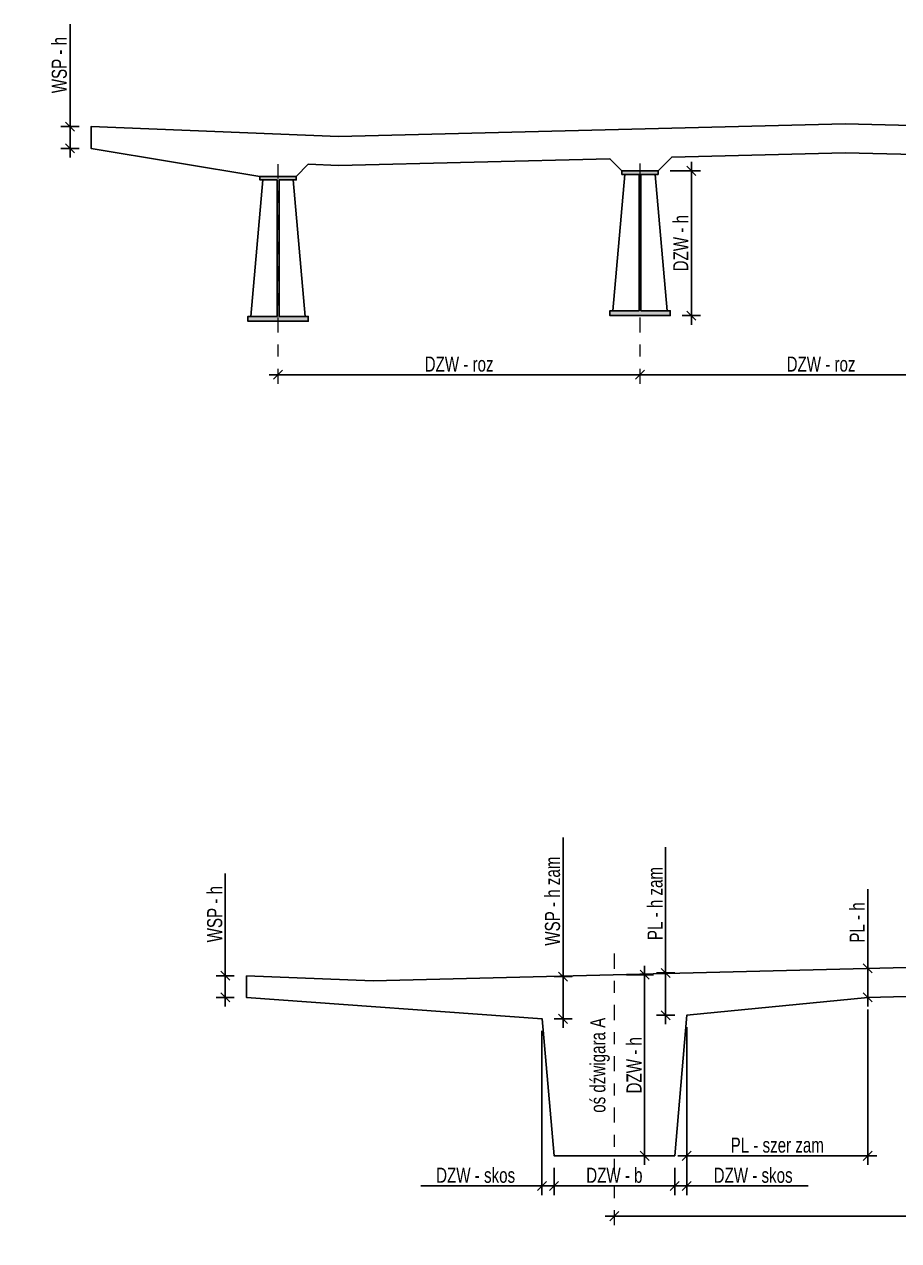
# Model space of a CAD drawing. Header units: metres. Extents: x -13.3 to 43, y -32 to 56.7.
# Drawn here: x 26.96 to 34.2, y 23.36 to 33.44 of the extents above; entities that cross this region are included whole.
import ezdxf
from ezdxf.enums import TextEntityAlignment as Align

# ---------------------------------------------------------------- set-up
doc = ezdxf.new("R2010")
doc.units = ezdxf.units.M
doc.header["$MEASUREMENT"] = 0
doc.linetypes.add('CENTER', pattern=[2, 1.25, -0.25, 0.25, -0.25])
for name, color, linetype in [('AII_M_konstrukcja beton', 3, 'Continuous'), ('AII_M_konstrukcja stal', 8, 'Continuous'), ('AII_M_kreskowanie', 8, 'Continuous'), ('AII_M_opis', 1, 'Continuous'), ('AII_M_wymiary', 9, 'Continuous')]:
    doc.layers.add(name, color=color, linetype=linetype)
doc.layers.add('AII_M_osie główne', color=9, linetype='CENTER', lineweight=18)
doc.styles.add('AII_norm.', font='CDMSIMPL.shx', dxfattribs={"width": 0.75, "bigfont": 'CDMBIGPL.shx'})
doc.dimstyles.new('A2_M50MM', dxfattribs={"dimscale": 0.05, "dimtxt": 2.5, "dimasz": 1.5, "dimexe": 1.5, "dimexo": 2, "dimgap": 0.5, "dimtad": 1, "dimdec": 0, "dimlfac": 1000, "dimrnd": 5, "dimzin": 9, "dimtxsty": 'AII_norm.', "dimblk": 'OBLIQUE', "dimcen": 2.5, "dimdle": 1.5, "dimclrd": 256, "dimclre": 256, "dimclrt": 1, "dimadec": 1, "dimazin": 2, "dimtfac": 1, "dimtdec": 0, "dimtix": 1, "dimtmove": 1, "dimatfit": 3, "dimfxl": 1, "dimtvp": 1, "dimtfillclr": 256, "dimtolj": 1, "dimtzin": 0, "dimarcsym": 0})

# ---------------------------------------------------------------- blocks, each defined once
blk = doc.blocks.new('_OBLIQUE')
at = {"color": 0, "linetype": 'ByBlock'}
blk.add_line((-0.5, -0.5), (0.5, 0.5), dxfattribs=at)
blk = doc.blocks.new('*D112')
at = {"layer": 'AII_M_wymiary', "lineweight": -2, "transparency": 16777216}
for p, q in [((32.098, 23.988), (32.098, 25.638)), ((31.948, 25.563), (32.173, 25.563)), ((31.948, 24.063), (32.173, 24.063))]:
    blk.add_line(p, q, dxfattribs=at)
at = {"layer": 'Defpoints', "color": 0, "transparency": 16777216}
for p in [(31.848, 25.563), (32.098, 25.563), (31.848, 24.063)]:
    blk.add_point(p, dxfattribs=at)
at = {"layer": 'AII_M_wymiary', "lineweight": -2, "transparency": 16777216, "xscale": 0.07500000000000001, "yscale": 0.07500000000000001, "zscale": 0.07500000000000001}
for p, rotation in [((32.098, 25.563), 90), ((32.098, 24.063), 270)]:
    blk.add_blockref('_OBLIQUE', p, dxfattribs=dict(at, rotation=rotation))
at = {"layer": 'AII_M_wymiary', "color": 1, "transparency": 16777216, "insert": (32.011, 24.813), "char_height": 0.125, "attachment_point": 5, "rotation": 90, "style": 'AII_norm.'}
blk.add_mtext('\\A1;DZW - h', dxfattribs=at)
blk = doc.blocks.new('*D114')
at = {"layer": 'AII_M_wymiary', "lineweight": -2, "transparency": 16777216}
for p, q in [((31.248, 25.098), (31.248, 23.738)), ((31.348, 23.963), (31.348, 23.738)), ((30.243, 23.813), (31.248, 23.813)), ((31.173, 23.813), (31.423, 23.813))]:
    blk.add_line(p, q, dxfattribs=at)
at = {"layer": 'Defpoints', "color": 0, "transparency": 16777216}
for p in [(31.248, 25.198), (31.348, 24.063), (31.348, 23.813)]:
    blk.add_point(p, dxfattribs=at)
at = {"layer": 'AII_M_wymiary', "lineweight": -2, "transparency": 16777216, "xscale": 0.07500000000000001, "yscale": 0.07500000000000001, "zscale": 0.07500000000000001, "rotation": 180}
blk.add_blockref('_OBLIQUE', (31.248, 23.813), dxfattribs=at)
at = {"layer": 'AII_M_wymiary', "lineweight": -2, "transparency": 16777216, "xscale": 0.07500000000000001, "yscale": 0.07500000000000001, "zscale": 0.07500000000000001}
blk.add_blockref('_OBLIQUE', (31.348, 23.813), dxfattribs=at)
at = {"layer": 'AII_M_wymiary', "color": 1, "transparency": 16777216, "insert": (30.698, 23.901), "char_height": 0.125, "attachment_point": 5, "style": 'AII_norm.'}
blk.add_mtext('\\A1;DZW - skos', dxfattribs=at)
blk = doc.blocks.new('*D115')
at = {"layer": 'AII_M_wymiary', "lineweight": -2, "transparency": 16777216}
for p, q in [((31.348, 23.963), (31.348, 23.738)), ((32.348, 23.963), (32.348, 23.738)), ((31.273, 23.813), (32.423, 23.813))]:
    blk.add_line(p, q, dxfattribs=at)
at = {"layer": 'Defpoints', "color": 0, "transparency": 16777216}
for p in [(31.348, 24.063), (32.348, 24.063), (32.348, 23.813)]:
    blk.add_point(p, dxfattribs=at)
at = {"layer": 'AII_M_wymiary', "lineweight": -2, "transparency": 16777216, "xscale": 0.07500000000000001, "yscale": 0.07500000000000001, "zscale": 0.07500000000000001, "rotation": 180}
blk.add_blockref('_OBLIQUE', (31.348, 23.813), dxfattribs=at)
at = {"layer": 'AII_M_wymiary', "lineweight": -2, "transparency": 16777216, "xscale": 0.07500000000000001, "yscale": 0.07500000000000001, "zscale": 0.07500000000000001}
blk.add_blockref('_OBLIQUE', (32.348, 23.813), dxfattribs=at)
at = {"layer": 'AII_M_wymiary', "color": 1, "transparency": 16777216, "insert": (31.848, 23.901), "char_height": 0.125, "attachment_point": 5, "style": 'AII_norm.'}
blk.add_mtext('\\A1;DZW - b', dxfattribs=at)
blk = doc.blocks.new('*D116')
at = {"layer": 'AII_M_wymiary', "lineweight": -2, "transparency": 16777216}
for p, q in [((32.448, 25.128), (32.448, 23.738)), ((32.348, 23.963), (32.348, 23.738)), ((32.273, 23.813), (32.523, 23.813)), ((33.454, 23.813), (32.448, 23.813))]:
    blk.add_line(p, q, dxfattribs=at)
at = {"layer": 'Defpoints', "color": 0, "transparency": 16777216}
for p in [(32.448, 25.228), (32.348, 24.063), (32.448, 23.813)]:
    blk.add_point(p, dxfattribs=at)
at = {"layer": 'AII_M_wymiary', "lineweight": -2, "transparency": 16777216, "xscale": 0.07500000000000001, "yscale": 0.07500000000000001, "zscale": 0.07500000000000001, "rotation": 180}
blk.add_blockref('_OBLIQUE', (32.348, 23.813), dxfattribs=at)
at = {"layer": 'AII_M_wymiary', "lineweight": -2, "transparency": 16777216, "xscale": 0.07500000000000001, "yscale": 0.07500000000000001, "zscale": 0.07500000000000001}
blk.add_blockref('_OBLIQUE', (32.448, 23.813), dxfattribs=at)
at = {"layer": 'AII_M_wymiary', "color": 1, "transparency": 16777216, "insert": (32.998, 23.901), "char_height": 0.125, "attachment_point": 5, "style": 'AII_norm.'}
blk.add_mtext('\\A1;DZW - skos', dxfattribs=at)
blk = doc.blocks.new('*D117')
at = {"layer": 'AII_M_wymiary', "lineweight": -2, "transparency": 16777216}
for p, q in [((33.948, 25.276), (33.948, 23.988)), ((32.448, 25.128), (32.448, 23.988)), ((32.373, 24.063), (34.023, 24.063))]:
    blk.add_line(p, q, dxfattribs=at)
at = {"layer": 'Defpoints', "color": 0, "transparency": 16777216}
for p in [(33.948, 25.376), (32.448, 25.228), (33.948, 24.063)]:
    blk.add_point(p, dxfattribs=at)
at = {"layer": 'AII_M_wymiary', "lineweight": -2, "transparency": 16777216, "xscale": 0.07500000000000001, "yscale": 0.07500000000000001, "zscale": 0.07500000000000001, "rotation": 180}
blk.add_blockref('_OBLIQUE', (32.448, 24.063), dxfattribs=at)
at = {"layer": 'AII_M_wymiary', "lineweight": -2, "transparency": 16777216, "xscale": 0.07500000000000001, "yscale": 0.07500000000000001, "zscale": 0.07500000000000001}
blk.add_blockref('_OBLIQUE', (33.948, 24.063), dxfattribs=at)
at = {"layer": 'AII_M_wymiary', "color": 1, "transparency": 16777216, "insert": (33.198, 24.151), "char_height": 0.125, "attachment_point": 5, "style": 'AII_norm.'}
blk.add_mtext('\\A1;PL - szer zam', dxfattribs=at)
blk = doc.blocks.new('*D122')
at = {"layer": 'AII_M_wymiary', "lineweight": -2, "transparency": 16777216}
blk.add_line((31.773, 23.563), (37.923, 23.563), dxfattribs=at)
at = {"layer": 'Defpoints', "color": 0, "transparency": 16777216}
for p in [(31.848, 23.488), (37.848, 23.563), (37.848, 23.488)]:
    blk.add_point(p, dxfattribs=at)
at = {"layer": 'AII_M_wymiary', "lineweight": -2, "transparency": 16777216, "xscale": 0.07500000000000001, "yscale": 0.07500000000000001, "zscale": 0.07500000000000001, "rotation": 180}
blk.add_blockref('_OBLIQUE', (31.848, 23.563), dxfattribs=at)
at = {"layer": 'AII_M_wymiary', "lineweight": -2, "transparency": 16777216, "xscale": 0.07500000000000001, "yscale": 0.07500000000000001, "zscale": 0.07500000000000001}
blk.add_blockref('_OBLIQUE', (37.848, 23.563), dxfattribs=at)
at = {"layer": 'AII_M_wymiary', "color": 1, "transparency": 16777216, "insert": (34.848, 23.651), "char_height": 0.125, "attachment_point": 5, "style": 'AII_norm.'}
blk.add_mtext('\\A1;DZW - roz', dxfattribs=at)
blk = doc.blocks.new('*D123')
at = {"layer": 'AII_M_wymiary', "lineweight": -2, "transparency": 16777216}
for p, q in [((28.623, 26.403), (28.623, 25.555)), ((28.623, 25.3), (28.623, 25.63)), ((28.698, 25.555), (28.548, 25.555)), ((28.698, 25.375), (28.548, 25.375))]:
    blk.add_line(p, q, dxfattribs=at)
at = {"layer": 'Defpoints', "color": 0, "transparency": 16777216}
for p in [(28.623, 25.555), (28.798, 25.555), (28.798, 25.375)]:
    blk.add_point(p, dxfattribs=at)
at = {"layer": 'AII_M_wymiary', "lineweight": -2, "transparency": 16777216, "xscale": 0.07500000000000001, "yscale": 0.07500000000000001, "zscale": 0.07500000000000001}
for p, rotation in [((28.623, 25.555), 90), ((28.623, 25.375), 270)]:
    blk.add_blockref('_OBLIQUE', p, dxfattribs=dict(at, rotation=rotation))
at = {"layer": 'AII_M_wymiary', "color": 1, "transparency": 16777216, "insert": (28.536, 26.065), "char_height": 0.125, "attachment_point": 5, "rotation": 90, "style": 'AII_norm.'}
blk.add_mtext('\\A1;WSP - h', dxfattribs=at)
blk = doc.blocks.new('*D125')
at = {"layer": 'AII_M_wymiary', "lineweight": -2, "transparency": 16777216}
for p, q in [((31.423, 26.7), (31.423, 25.548)), ((31.423, 25.123), (31.423, 25.623)), ((31.348, 25.548), (31.498, 25.548)), ((31.348, 25.198), (31.498, 25.198))]:
    blk.add_line(p, q, dxfattribs=at)
at = {"layer": 'Defpoints', "color": 0, "transparency": 16777216}
for p in [(31.248, 25.548), (31.423, 25.548), (31.248, 25.198)]:
    blk.add_point(p, dxfattribs=at)
at = {"layer": 'AII_M_wymiary', "lineweight": -2, "transparency": 16777216, "xscale": 0.07500000000000001, "yscale": 0.07500000000000001, "zscale": 0.07500000000000001}
for p, rotation in [((31.423, 25.548), 90), ((31.423, 25.198), 270)]:
    blk.add_blockref('_OBLIQUE', p, dxfattribs=dict(at, rotation=rotation))
at = {"layer": 'AII_M_wymiary', "color": 1, "transparency": 16777216, "insert": (31.336, 26.173), "char_height": 0.125, "attachment_point": 5, "rotation": 90, "style": 'AII_norm.'}
blk.add_mtext('\\A1;WSP - h zam', dxfattribs=at)
blk = doc.blocks.new('*D126')
at = {"layer": 'AII_M_wymiary', "lineweight": -2, "transparency": 16777216}
for p, q in [((32.273, 26.62), (32.273, 25.578)), ((32.273, 25.153), (32.273, 25.653)), ((32.348, 25.578), (32.198, 25.578)), ((32.348, 25.228), (32.198, 25.228))]:
    blk.add_line(p, q, dxfattribs=at)
at = {"layer": 'Defpoints', "color": 0, "transparency": 16777216}
for p in [(32.273, 25.578), (32.448, 25.578), (32.448, 25.228)]:
    blk.add_point(p, dxfattribs=at)
at = {"layer": 'AII_M_wymiary', "lineweight": -2, "transparency": 16777216, "xscale": 0.07500000000000001, "yscale": 0.07500000000000001, "zscale": 0.07500000000000001}
for p, rotation in [((32.273, 25.578), 90), ((32.273, 25.228), 270)]:
    blk.add_blockref('_OBLIQUE', p, dxfattribs=dict(at, rotation=rotation))
at = {"layer": 'AII_M_wymiary', "color": 1, "transparency": 16777216, "insert": (32.186, 26.153), "char_height": 0.125, "attachment_point": 5, "rotation": 90, "style": 'AII_norm.'}
blk.add_mtext('\\A1;PL - h zam', dxfattribs=at)
blk = doc.blocks.new('*D129')
at = {"layer": 'AII_M_wymiary', "lineweight": -2, "transparency": 16777216}
for p, q in [((33.948, 26.273), (33.948, 25.616)), ((33.948, 25.301), (33.948, 25.691))]:
    blk.add_line(p, q, dxfattribs=at)
at = {"layer": 'Defpoints', "color": 0, "transparency": 16777216}
for p in [(33.948, 25.616), (33.948, 25.616), (33.948, 25.376)]:
    blk.add_point(p, dxfattribs=at)
at = {"layer": 'AII_M_wymiary', "lineweight": -2, "transparency": 16777216, "xscale": 0.07500000000000001, "yscale": 0.07500000000000001, "zscale": 0.07500000000000001}
for p, rotation in [((33.948, 25.616), 90), ((33.948, 25.376), 270)]:
    blk.add_blockref('_OBLIQUE', p, dxfattribs=dict(at, rotation=rotation))
at = {"layer": 'AII_M_wymiary', "color": 1, "transparency": 16777216, "insert": (33.861, 25.996), "char_height": 0.125, "attachment_point": 5, "rotation": 90, "style": 'AII_norm.'}
blk.add_mtext('\\A1;PL - h', dxfattribs=at)
blk = doc.blocks.new('*D131')
at = {"layer": 'AII_M_wymiary', "lineweight": -2, "transparency": 16777216}
blk.add_line((28.986, 30.534), (32.136, 30.534), dxfattribs=at)
at = {"layer": 'Defpoints', "color": 0, "transparency": 16777216}
for p in [(29.061, 30.459), (32.061, 30.534), (32.061, 30.459)]:
    blk.add_point(p, dxfattribs=at)
at = {"layer": 'AII_M_wymiary', "lineweight": -2, "transparency": 16777216, "xscale": 0.07500000000000001, "yscale": 0.07500000000000001, "zscale": 0.07500000000000001, "rotation": 180}
blk.add_blockref('_OBLIQUE', (29.061, 30.534), dxfattribs=at)
at = {"layer": 'AII_M_wymiary', "lineweight": -2, "transparency": 16777216, "xscale": 0.07500000000000001, "yscale": 0.07500000000000001, "zscale": 0.07500000000000001}
blk.add_blockref('_OBLIQUE', (32.061, 30.534), dxfattribs=at)
at = {"layer": 'AII_M_wymiary', "color": 1, "transparency": 16777216, "insert": (30.561, 30.622), "char_height": 0.125, "attachment_point": 5, "style": 'AII_norm.'}
blk.add_mtext('\\A1;DZW - roz', dxfattribs=at)
blk = doc.blocks.new('*D132')
at = {"layer": 'AII_M_wymiary', "lineweight": -2, "transparency": 16777216}
blk.add_line((31.986, 30.534), (35.136, 30.534), dxfattribs=at)
at = {"layer": 'Defpoints', "color": 0, "transparency": 16777216}
for p in [(32.061, 30.459), (35.061, 30.534), (35.061, 30.459)]:
    blk.add_point(p, dxfattribs=at)
at = {"layer": 'AII_M_wymiary', "lineweight": -2, "transparency": 16777216, "xscale": 0.07500000000000001, "yscale": 0.07500000000000001, "zscale": 0.07500000000000001, "rotation": 180}
blk.add_blockref('_OBLIQUE', (32.061, 30.534), dxfattribs=at)
at = {"layer": 'AII_M_wymiary', "lineweight": -2, "transparency": 16777216, "xscale": 0.07500000000000001, "yscale": 0.07500000000000001, "zscale": 0.07500000000000001}
blk.add_blockref('_OBLIQUE', (35.061, 30.534), dxfattribs=at)
at = {"layer": 'AII_M_wymiary', "color": 1, "transparency": 16777216, "insert": (33.561, 30.622), "char_height": 0.125, "attachment_point": 5, "style": 'AII_norm.'}
blk.add_mtext('\\A1;DZW - roz', dxfattribs=at)
blk = doc.blocks.new('*D135')
at = {"layer": 'AII_M_wymiary', "lineweight": -2, "transparency": 16777216}
for p, q in [((27.336, 33.438), (27.336, 32.59)), ((27.336, 32.335), (27.336, 32.665)), ((27.411, 32.59), (27.261, 32.59)), ((27.411, 32.41), (27.261, 32.41))]:
    blk.add_line(p, q, dxfattribs=at)
at = {"layer": 'Defpoints', "color": 0, "transparency": 16777216}
for p in [(27.336, 32.59), (27.511, 32.59), (27.511, 32.41)]:
    blk.add_point(p, dxfattribs=at)
at = {"layer": 'AII_M_wymiary', "lineweight": -2, "transparency": 16777216, "xscale": 0.07500000000000001, "yscale": 0.07500000000000001, "zscale": 0.07500000000000001}
for p, rotation in [((27.336, 32.59), 90), ((27.336, 32.41), 270)]:
    blk.add_blockref('_OBLIQUE', p, dxfattribs=dict(at, rotation=rotation))
at = {"layer": 'AII_M_wymiary', "color": 1, "transparency": 16777216, "insert": (27.248, 33.1), "char_height": 0.125, "attachment_point": 5, "rotation": 90, "style": 'AII_norm.'}
blk.add_mtext('\\A1;WSP - h', dxfattribs=at)
blk = doc.blocks.new('*D146')
at = {"layer": 'AII_M_wymiary', "lineweight": -2, "transparency": 16777216}
for p, q in [((32.486, 30.949), (32.486, 32.299)), ((32.311, 32.224), (32.561, 32.224)), ((32.411, 31.024), (32.561, 31.024))]:
    blk.add_line(p, q, dxfattribs=at)
at = {"layer": 'Defpoints', "color": 0, "transparency": 16777216}
for p in [(32.211, 32.224), (32.486, 32.224), (32.311, 31.024)]:
    blk.add_point(p, dxfattribs=at)
at = {"layer": 'AII_M_wymiary', "lineweight": -2, "transparency": 16777216, "xscale": 0.07500000000000001, "yscale": 0.07500000000000001, "zscale": 0.07500000000000001}
for p, rotation in [((32.486, 32.224), 90), ((32.486, 31.024), 270)]:
    blk.add_blockref('_OBLIQUE', p, dxfattribs=dict(at, rotation=rotation))
at = {"layer": 'AII_M_wymiary', "color": 1, "transparency": 16777216, "insert": (32.398, 31.624), "char_height": 0.125, "attachment_point": 5, "rotation": 90, "style": 'AII_norm.'}
blk.add_mtext('\\A1;DZW - h', dxfattribs=at)

msp = doc.modelspace()

# ---------------------------------------------------------------- hatches: boundary and pattern name
at = {"layer": 'AII_M_kreskowanie'}
h = msp.add_hatch(dxfattribs=at)
h.set_pattern_fill('ANSI31', color=256, scale=0.005)
h.set_pattern_definition([(45, (0, 0), (-0.000441941738, 0.000441941738), [])])
h.paths.add_polyline_path([(29.2106, 32.1782), (29.2106, 32.1482), (29.0686, 32.1482), (29.0686, 31.0182), (29.3106, 31.0182), (29.3106, 30.9782), (28.8106, 30.9782), (28.8106, 31.0182), (29.0526, 31.0182), (29.0526, 32.1482), (28.9106, 32.1482), (28.9106, 32.1782)])
h.paths.add_polyline_path([(32.2106, 32.2244), (32.2106, 32.1944), (32.0686, 32.1944), (32.0686, 31.0644), (32.3106, 31.0644), (32.3106, 31.0244), (31.8106, 31.0244), (31.8106, 31.0644), (32.0526, 31.0644), (32.0526, 32.1944), (31.9106, 32.1944), (31.9106, 32.2244)])
h.paths.add_polyline_path([(35.2106, 32.2344), (35.2106, 32.2044), (35.0686, 32.2044), (35.0686, 31.0744), (35.3106, 31.0744), (35.3106, 31.0344), (34.8106, 31.0344), (34.8106, 31.0744), (35.0526, 31.0744), (35.0526, 32.2044), (34.9106, 32.2044), (34.9106, 32.2344)])
h.paths.add_polyline_path([(38.2106, 32.1719), (38.2106, 32.1419), (38.0686, 32.1419), (38.0686, 31.0119), (38.3106, 31.0119), (38.3106, 30.9719), (37.8106, 30.9719), (37.8106, 31.0119), (38.0526, 31.0119), (38.0526, 32.1419), (37.9106, 32.1419), (37.9106, 32.1719)])
h.paths.add_polyline_path([(41.2106, 32.2394), (41.2106, 32.2094), (41.0686, 32.2094), (41.0686, 31.0794), (41.3106, 31.0794), (41.3106, 31.0394), (40.8106, 31.0394), (40.8106, 31.0794), (41.0526, 31.0794), (41.0526, 32.2094), (40.9106, 32.2094), (40.9106, 32.2394)])

# ---------------------------------------------------------------- linework, layer by layer
at = {"layer": 'AII_M_konstrukcja beton', "color": 6}
msp.add_lwpolyline([(34.7978, 32.3473), (33.7606, 32.3732), (32.3234, 32.3373), (32.2106, 32.2244), (31.9106, 32.2244), (31.8106, 32.3244), (29.5606, 32.2682), (29.3106, 32.2782), (29.2106, 32.1782), (28.9106, 32.1782), (27.5106, 32.4102), (27.5106, 32.5902), (29.5606, 32.5082), (33.7606, 32.6132), (37.9606, 32.5082)], dxfattribs=at)
at = {"layer": 'AII_M_konstrukcja beton', "color": 2}
msp.add_lwpolyline([(28.7983, 25.5552), (29.8483, 25.5132), (40.8983, 25.7895), (40.8983, 25.6095), (38.4483, 25.3782), (38.3483, 24.2132), (37.3483, 24.2132), (37.2483, 25.3482), (35.7483, 25.4207), (33.9483, 25.3757), (32.4483, 25.2282), (32.3483, 24.0632), (31.3483, 24.0632), (31.2483, 25.1982), (28.7983, 25.3752)], close=True, dxfattribs=at)
at = {"layer": 'AII_M_konstrukcja stal'}
for points in [[(29.2106, 32.1782), (29.2106, 32.1482), (29.0686, 32.1482), (29.0686, 31.0182), (29.3106, 31.0182), (29.3106, 30.9782), (28.8106, 30.9782), (28.8106, 31.0182), (29.0526, 31.0182), (29.0526, 32.1482), (28.9106, 32.1482), (28.9106, 32.1782)], [(32.2106, 32.2244), (32.2106, 32.1944), (32.0686, 32.1944), (32.0686, 31.0644), (32.3106, 31.0644), (32.3106, 31.0244), (31.8106, 31.0244), (31.8106, 31.0644), (32.0526, 31.0644), (32.0526, 32.1944), (31.9106, 32.1944), (31.9106, 32.2244)]]:
    msp.add_lwpolyline(points, close=True, dxfattribs=at)
at = {"layer": 'AII_M_konstrukcja stal', "color": 8}
for points in [[(28.9356, 32.1482), (28.8356, 31.0182)], [(29.1856, 32.1482), (29.2856, 31.0182)]]:
    msp.add_lwpolyline(points, dxfattribs=at)
at = {"layer": 'AII_M_konstrukcja stal'}
for points in [[(31.9356, 32.1944), (31.8356, 31.0644)], [(32.1856, 32.1944), (32.2856, 31.0644)]]:
    msp.add_lwpolyline(points, dxfattribs=at)
at = {"layer": 'AII_M_osie główne', "ltscale": 0.1}
for points in [[(29.0606, 30.4594), (29.0606, 32.2782)], [(32.0606, 30.4594), (32.0606, 32.3244)], [(31.8483, 23.4882), (31.8483, 25.7632)]]:
    msp.add_lwpolyline(points, dxfattribs=at)

# ---------------------------------------------------------------- texts
at = {"layer": 'AII_M_opis', "style": 'AII_norm.', "width": 0.75}
msp.add_text('oś dźwigara A', height=0.125, rotation=90, dxfattribs=at).set_placement((31.7733, 24.8132), align=Align.CENTER)

# ---------------------------------------------------------------- dimensions: what is measured, and where the dimension line sits
at = {"layer": 'AII_M_wymiary'}
for base, p1, p2, text, picture, middle in [((27.3356, 32.5902), (27.5106, 32.4102), (27.5106, 32.5902), 'WSP - h', '*D135', (27.2481, 33.1002)), ((31.4233, 25.5482), (31.2483, 25.1982), (31.2483, 25.5482), 'WSP - h zam', '*D125', (31.3358, 26.1732)), ((32.2733, 25.5782), (32.4483, 25.2282), (32.4483, 25.5782), 'PL - h zam', '*D126', (32.1858, 26.1532)), ((28.6233, 25.5552), (28.7983, 25.3752), (28.7983, 25.5552), 'WSP - h', '*D123', (28.5358, 26.0652))]:
    dim = msp.add_linear_dim(base=base, p1=p1, p2=p2, angle=90, text=text, dimstyle='A2_M50MM', dxfattribs=at)
    dim.commit()
    dim.dimension.update_dxf_attribs({"geometry": picture, "text_midpoint": middle, "dimtype": 160})
for base, p1, p2, picture, middle in [((32.4856, 32.2244), (32.3106, 31.0244), (32.2106, 32.2244), '*D146', (32.3981, 31.6244)), ((32.0983, 25.5632), (31.8483, 24.0632), (31.8483, 25.5632), '*D112', (32.0108, 24.8132))]:
    dim = msp.add_linear_dim(base=base, p1=p1, p2=p2, angle=90, text='DZW - h', dimstyle='A2_M50MM', dxfattribs=at)
    dim.commit()
    dim.dimension.update_dxf_attribs({"geometry": picture, "text_midpoint": middle})
for base, p1, p2, picture, middle in [((32.0606, 30.5344), (29.0606, 30.4594), (32.0606, 30.4594), '*D131', (30.5606, 30.6219)), ((35.0606, 30.5344), (32.0606, 30.4594), (35.0606, 30.4594), '*D132', (33.5606, 30.6219)), ((37.8483, 23.5632), (31.8483, 23.4882), (37.8483, 23.4882), '*D122', (34.8483, 23.6507))]:
    dim = msp.add_linear_dim(base=base, p1=p1, p2=p2, text='DZW - roz', dimstyle='A2_M50MM', override={"dimse1": 1, "dimse2": 1}, dxfattribs=at)
    dim.commit()
    dim.dimension.update_dxf_attribs({"geometry": picture, "text_midpoint": middle})
dim = msp.add_linear_dim(base=(33.9483, 25.6157), p1=(33.9483, 25.3757), p2=(33.9483, 25.6157), angle=90, text='PL - h', dimstyle='A2_M50MM', override={"dimse1": 1, "dimse2": 1}, dxfattribs=at)
dim.commit()
dim.dimension.update_dxf_attribs({"geometry": '*D129', "text_midpoint": (33.8608, 25.9957), "dimtype": 160})
for base, p1, p2, text, picture, middle in [((33.9483, 24.0632), (32.4483, 25.2282), (33.9483, 25.3757), 'PL - szer zam', '*D117', (33.1983, 24.1507)), ((32.3483, 23.8132), (31.3483, 24.0632), (32.3483, 24.0632), 'DZW - b', '*D115', (31.8483, 23.9007))]:
    dim = msp.add_linear_dim(base=base, p1=p1, p2=p2, text=text, dimstyle='A2_M50MM', dxfattribs=at)
    dim.commit()
    dim.dimension.update_dxf_attribs({"geometry": picture, "text_midpoint": middle})
for base, p1, p2, picture, middle in [((31.3483, 23.8132), (31.2483, 25.1982), (31.3483, 24.0632), '*D114', (30.6983, 23.9007)), ((32.4483, 23.8132), (32.3483, 24.0632), (32.4483, 25.2282), '*D116', (32.9983, 23.9007))]:
    dim = msp.add_linear_dim(base=base, p1=p1, p2=p2, text='DZW - skos', dimstyle='A2_M50MM', dxfattribs=at)
    dim.commit()
    dim.dimension.update_dxf_attribs({"geometry": picture, "text_midpoint": middle, "dimtype": 160})

doc.saveas('drawing.dxf')
